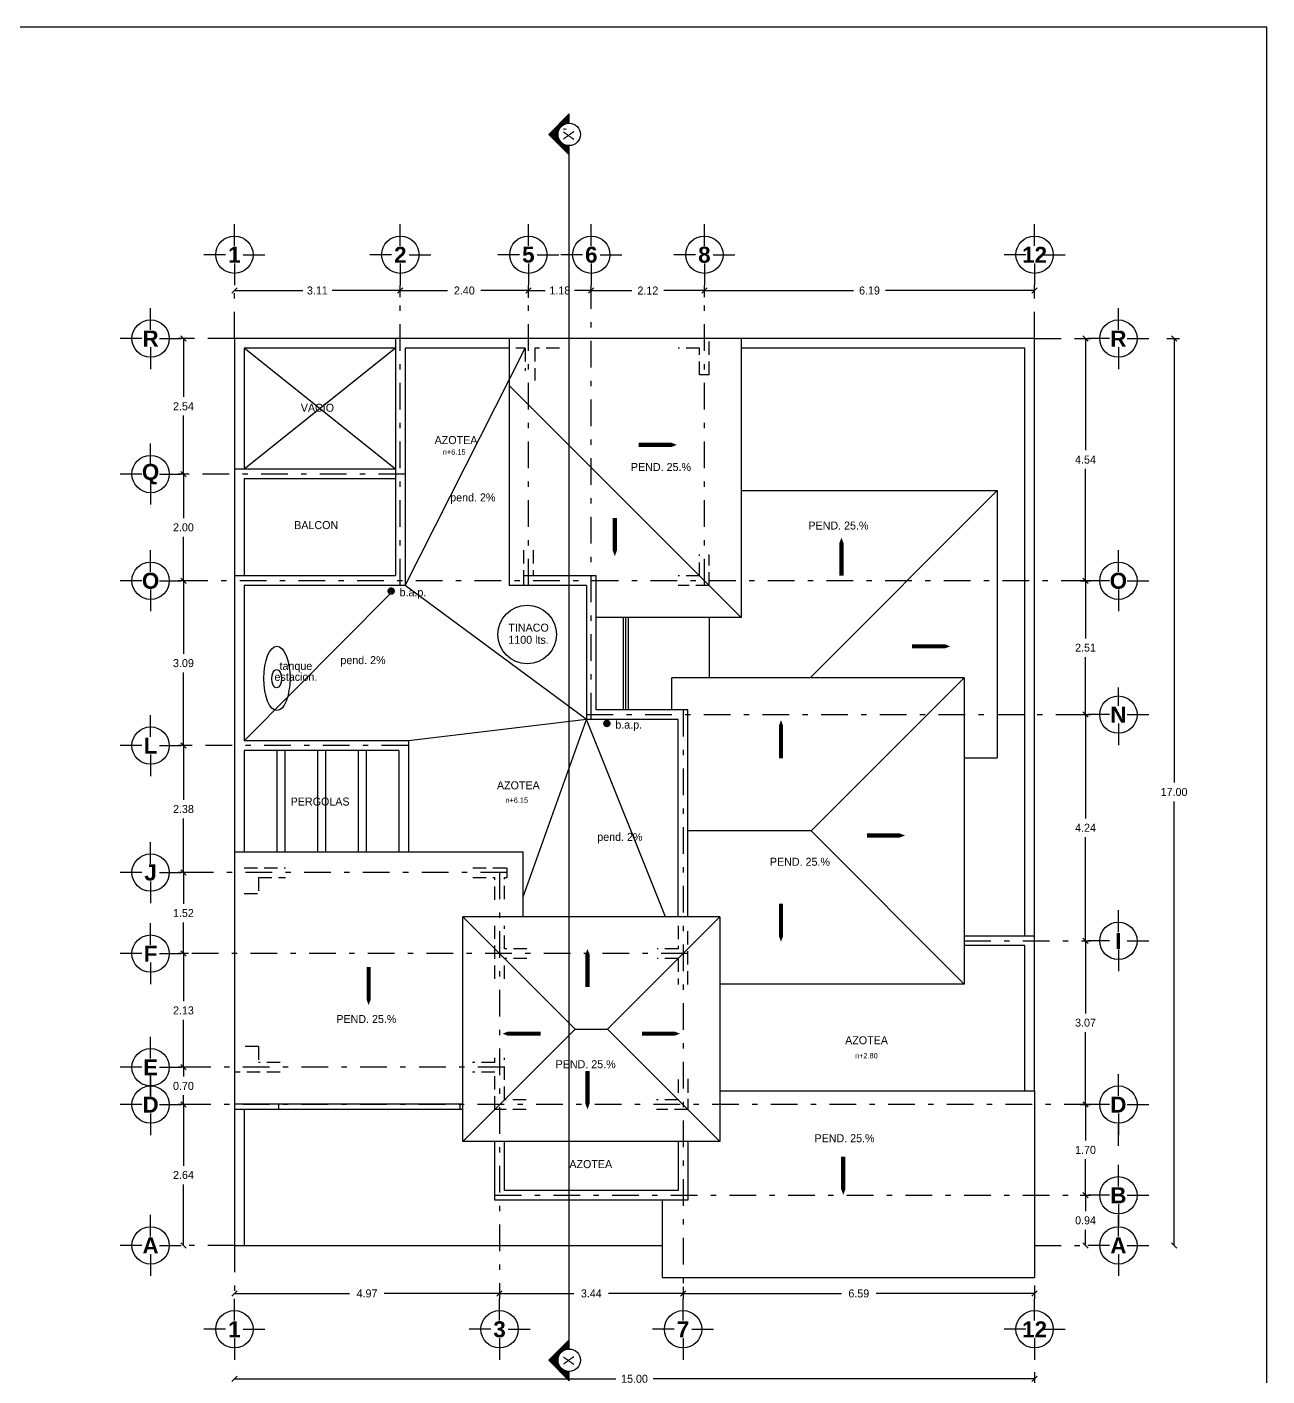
# Model space of a CAD drawing. Extents: x 12 to 127, y -37 to 29.
# Drawn here: x 78.71 to 101.96, y -2.35 to 22.94 of the extents above; entities that cross this region are included whole.
import ezdxf
from ezdxf.enums import TextEntityAlignment as Align

# ---------------------------------------------------------------- set-up
doc = ezdxf.new("R2010")
doc.units = 0
doc.header["$PDMODE"] = 34
doc.linetypes.add('DASHDOT', pattern=[1, 0.5, -0.25, 0, -0.25])
doc.linetypes.add('HIDDEN', pattern=[0.375, 0.25, -0.125])
doc.layers.get('0').update_dxf_attribs({"linetype": 'CONTINUOUS'})
doc.layers.get('DEFPOINTS').update_dxf_attribs({"linetype": 'CONTINUOUS'})
for name, color, linetype in [('CEXT', 5, 'CONTINUOUS'), ('DESNIVEL', 4, 'CONTINUOUS'), ('DRENAJE', 200, 'DASHDOT'), ('EJES', 10, 'DASHDOT'), ('MBAJOS', 4, 'CONTINUOUS'), ('MUROS', 6, 'CONTINUOUS'), ('NIVELES', 7, 'CONTINUOUS'), ('PROY', 3, 'HIDDEN'), ('TEJA', 30, 'CONTINUOUS'), ('TEJES', 7, 'CONTINUOUS'), ('TEXTOS', 7, 'CONTINUOUS')]:
    doc.layers.add(name, color=color, linetype=linetype)
doc.styles.add('ARIAL', font='ARIAL.TTF')
doc.styles.add('EJES', font='swisseb.ttf')
doc.styles.add('STYLE1', font='ZURCHBXC.TTF')
doc.dimstyles.new('CEXT', dxfattribs={"dimtxt": 0.15, "dimasz": 0.1, "dimexe": 0.1, "dimexo": 0.15, "dimgap": 0.1, "dimtad": 0, "dimtih": 1, "dimtoh": 1, "dimzin": 0, "dimtxsty": 'STANDARD', "dimblk": 'COT', "dimblk1": 'OBLIQUE', "dimblk2": 'OBLIQUE', "dimsah": 1, "dimcen": 0.09, "dimse1": 1, "dimclrt": 7, "dimazin": 3, "dimtfac": 1, "dimtix": 1, "dimtmove": 0, "dimatfit": 3, "dimtolj": 1, "dimtzin": 0})

# ---------------------------------------------------------------- blocks, each defined once
blk = doc.blocks.new('_OBLIQUE')
at = {"color": 0, "linetype": 'BYBLOCK'}
blk.add_line((-0.5, -0.5), (0.5, 0.5), dxfattribs=at)
blk = doc.blocks.new('*D165')
at = {"color": 0, "linetype": 'BYBLOCK'}
for p, q in [((98.421, 17.1), (98.659, 17.1)), ((98.559, 17.1), (98.559, 15.005)), ((98.559, 12.56), (98.559, 14.655))]:
    blk.add_line(p, q, dxfattribs=at)
at = {"layer": 'DEFPOINTS', "color": 0, "linetype": 'BYBLOCK'}
for p in [(98.271, 17.1), (98.559, 17.1), (98.312, 12.56)]:
    blk.add_point(p, dxfattribs=at)
at = {"color": 0, "linetype": 'BYBLOCK', "xscale": 0.1, "yscale": 0.1, "zscale": 0.1}
for p, rotation in [((98.559, 17.1), 90), ((98.559, 12.56), 270)]:
    blk.add_blockref('_OBLIQUE', p, dxfattribs=dict(at, rotation=rotation))
at = {"color": 7, "linetype": 'BYBLOCK', "insert": (98.559, 14.83), "char_height": 0.15, "attachment_point": 5}
blk.add_mtext('\\A1;4.54', dxfattribs=at)
blk = doc.blocks.new('COT')
blk.add_circle((0, 0), 1)
blk = doc.blocks.new('*D178')
at = {"color": 0, "linetype": 'BYBLOCK'}
for p, q in [((98.461, 2.74), (98.659, 2.74)), ((98.559, 2.74), (98.559, 2.065)), ((98.559, 1.04), (98.559, 1.715))]:
    blk.add_line(p, q, dxfattribs=at)
at = {"layer": 'DEFPOINTS', "color": 0, "linetype": 'BYBLOCK'}
for p in [(98.311, 2.74), (98.559, 2.74), (98.311, 1.04)]:
    blk.add_point(p, dxfattribs=at)
at = {"color": 0, "linetype": 'BYBLOCK', "xscale": 0.1, "yscale": 0.1, "zscale": 0.1}
for p, rotation in [((98.559, 2.74), 90), ((98.559, 1.04), 270)]:
    blk.add_blockref('_OBLIQUE', p, dxfattribs=dict(at, rotation=rotation))
at = {"color": 7, "linetype": 'BYBLOCK', "insert": (98.559, 1.89), "char_height": 0.15, "attachment_point": 5}
blk.add_mtext('\\A1;1.70', dxfattribs=at)
blk = doc.blocks.new('*D166')
at = {"color": 0, "linetype": 'BYBLOCK'}
for p, q in [((98.461, 1.04), (98.659, 1.04)), ((98.559, 1.04), (98.559, 0.745)), ((98.559, 0.1), (98.559, 0.395))]:
    blk.add_line(p, q, dxfattribs=at)
at = {"layer": 'DEFPOINTS', "color": 0, "linetype": 'BYBLOCK'}
for p in [(98.311, 1.04), (98.559, 1.04), (98.311, 0.1)]:
    blk.add_point(p, dxfattribs=at)
at = {"color": 0, "linetype": 'BYBLOCK', "xscale": 0.1, "yscale": 0.1, "zscale": 0.1}
for p, rotation in [((98.559, 1.04), 90), ((98.559, 0.1), 270)]:
    blk.add_blockref('_OBLIQUE', p, dxfattribs=dict(at, rotation=rotation))
at = {"color": 7, "linetype": 'BYBLOCK', "insert": (98.559, 0.57), "char_height": 0.15, "attachment_point": 5}
blk.add_mtext('\\A1;0.94', dxfattribs=at)
blk = doc.blocks.new('*D168')
at = {"color": 0, "linetype": 'BYBLOCK'}
for p, q in [((98.486, 5.81), (98.659, 5.81)), ((98.559, 5.81), (98.559, 4.45)), ((98.559, 2.74), (98.559, 4.1))]:
    blk.add_line(p, q, dxfattribs=at)
at = {"layer": 'DEFPOINTS', "color": 0, "linetype": 'BYBLOCK'}
for p in [(98.336, 5.81), (98.559, 5.81), (98.311, 2.74)]:
    blk.add_point(p, dxfattribs=at)
at = {"color": 0, "linetype": 'BYBLOCK', "xscale": 0.1, "yscale": 0.1, "zscale": 0.1}
for p, rotation in [((98.559, 5.81), 90), ((98.559, 2.74), 270)]:
    blk.add_blockref('_OBLIQUE', p, dxfattribs=dict(at, rotation=rotation))
at = {"color": 7, "linetype": 'BYBLOCK', "insert": (98.559, 4.275), "char_height": 0.15, "attachment_point": 5}
blk.add_mtext('\\A1;3.07', dxfattribs=at)
blk = doc.blocks.new('*D169')
at = {"color": 0, "linetype": 'BYBLOCK'}
for p, q in [((98.462, 12.56), (98.659, 12.56)), ((98.559, 12.56), (98.559, 11.48)), ((98.559, 10.05), (98.559, 11.13))]:
    blk.add_line(p, q, dxfattribs=at)
at = {"layer": 'DEFPOINTS', "color": 0, "linetype": 'BYBLOCK'}
for p in [(98.312, 12.56), (98.559, 12.56), (98.312, 10.05)]:
    blk.add_point(p, dxfattribs=at)
at = {"color": 0, "linetype": 'BYBLOCK', "xscale": 0.1, "yscale": 0.1, "zscale": 0.1}
for p, rotation in [((98.559, 12.56), 90), ((98.559, 10.05), 270)]:
    blk.add_blockref('_OBLIQUE', p, dxfattribs=dict(at, rotation=rotation))
at = {"color": 7, "linetype": 'BYBLOCK', "insert": (98.559, 11.305), "char_height": 0.15, "attachment_point": 5}
blk.add_mtext('\\A1;2.51', dxfattribs=at)
blk = doc.blocks.new('*D167')
at = {"color": 0, "linetype": 'BYBLOCK'}
for p, q in [((98.462, 10.05), (98.659, 10.05)), ((98.559, 10.05), (98.559, 8.105)), ((98.559, 5.81), (98.559, 7.755))]:
    blk.add_line(p, q, dxfattribs=at)
at = {"layer": 'DEFPOINTS', "color": 0, "linetype": 'BYBLOCK'}
for p in [(98.312, 10.05), (98.559, 10.05), (98.336, 5.81)]:
    blk.add_point(p, dxfattribs=at)
at = {"color": 0, "linetype": 'BYBLOCK', "xscale": 0.1, "yscale": 0.1, "zscale": 0.1}
for p, rotation in [((98.559, 10.05), 90), ((98.559, 5.81), 270)]:
    blk.add_blockref('_OBLIQUE', p, dxfattribs=dict(at, rotation=rotation))
at = {"color": 7, "linetype": 'BYBLOCK', "insert": (98.559, 7.93), "char_height": 0.15, "attachment_point": 5}
blk.add_mtext('\\A1;4.24', dxfattribs=at)
blk = doc.blocks.new('*D176')
at = {"color": 0, "linetype": 'BYBLOCK'}
for p, q in [((97.604, -0.673), (97.604, -0.9)), ((91.014, -0.8), (93.984, -0.8)), ((97.604, -0.8), (94.634, -0.8))]:
    blk.add_line(p, q, dxfattribs=at)
at = {"layer": 'DEFPOINTS', "color": 0, "linetype": 'BYBLOCK'}
for p in [(91.014, -0.523), (97.604, -0.523), (97.604, -0.8)]:
    blk.add_point(p, dxfattribs=at)
at = {"color": 0, "linetype": 'BYBLOCK', "xscale": 0.1, "yscale": 0.1, "zscale": 0.1, "rotation": 180}
blk.add_blockref('_OBLIQUE', (91.014, -0.8), dxfattribs=at)
at = {"color": 0, "linetype": 'BYBLOCK', "xscale": 0.1, "yscale": 0.1, "zscale": 0.1}
blk.add_blockref('_OBLIQUE', (97.604, -0.8), dxfattribs=at)
at = {"color": 7, "linetype": 'BYBLOCK', "insert": (94.309, -0.8), "char_height": 0.15, "attachment_point": 5}
blk.add_mtext('\\A1;6.59', dxfattribs=at)
blk = doc.blocks.new('*D177')
at = {"color": 0, "linetype": 'BYBLOCK'}
for p, q in [((91.014, -0.673), (91.014, -0.9)), ((87.574, -0.8), (88.969, -0.8)), ((91.014, -0.8), (89.619, -0.8))]:
    blk.add_line(p, q, dxfattribs=at)
at = {"layer": 'DEFPOINTS', "color": 0, "linetype": 'BYBLOCK'}
for p in [(87.574, -0.523), (91.014, -0.523), (91.014, -0.8)]:
    blk.add_point(p, dxfattribs=at)
at = {"color": 0, "linetype": 'BYBLOCK', "xscale": 0.1, "yscale": 0.1, "zscale": 0.1, "rotation": 180}
blk.add_blockref('_OBLIQUE', (87.574, -0.8), dxfattribs=at)
at = {"color": 0, "linetype": 'BYBLOCK', "xscale": 0.1, "yscale": 0.1, "zscale": 0.1}
blk.add_blockref('_OBLIQUE', (91.014, -0.8), dxfattribs=at)
at = {"color": 7, "linetype": 'BYBLOCK', "insert": (89.294, -0.8), "char_height": 0.15, "attachment_point": 5}
blk.add_mtext('\\A1;3.44', dxfattribs=at)
blk = doc.blocks.new('*D175')
at = {"color": 0, "linetype": 'BYBLOCK'}
for p, q in [((87.574, -0.673), (87.574, -0.9)), ((82.604, -0.8), (84.764, -0.8)), ((87.574, -0.8), (85.414, -0.8))]:
    blk.add_line(p, q, dxfattribs=at)
at = {"layer": 'DEFPOINTS', "color": 0, "linetype": 'BYBLOCK'}
for p in [(82.604, -0.523), (87.574, -0.523), (87.574, -0.8)]:
    blk.add_point(p, dxfattribs=at)
at = {"color": 0, "linetype": 'BYBLOCK', "xscale": 0.1, "yscale": 0.1, "zscale": 0.1, "rotation": 180}
blk.add_blockref('_OBLIQUE', (82.604, -0.8), dxfattribs=at)
at = {"color": 0, "linetype": 'BYBLOCK', "xscale": 0.1, "yscale": 0.1, "zscale": 0.1}
blk.add_blockref('_OBLIQUE', (87.574, -0.8), dxfattribs=at)
at = {"color": 7, "linetype": 'BYBLOCK', "insert": (85.089, -0.8), "char_height": 0.15, "attachment_point": 5}
blk.add_mtext('\\A1;4.97', dxfattribs=at)
blk = doc.blocks.new('*D164')
at = {"color": 0, "linetype": 'BYBLOCK'}
for p, q in [((81.746, 14.56), (81.548, 14.56)), ((81.648, 14.56), (81.648, 13.735)), ((81.648, 12.56), (81.648, 13.385))]:
    blk.add_line(p, q, dxfattribs=at)
at = {"layer": 'DEFPOINTS', "color": 0, "linetype": 'BYBLOCK'}
for p in [(81.648, 14.56), (81.896, 14.56), (81.896, 12.56)]:
    blk.add_point(p, dxfattribs=at)
at = {"color": 0, "linetype": 'BYBLOCK', "xscale": 0.1, "yscale": 0.1, "zscale": 0.1}
for p, rotation in [((81.648, 14.56), 90), ((81.648, 12.56), 270)]:
    blk.add_blockref('_OBLIQUE', p, dxfattribs=dict(at, rotation=rotation))
at = {"color": 7, "linetype": 'BYBLOCK', "insert": (81.648, 13.56), "char_height": 0.15, "attachment_point": 5}
blk.add_mtext('\\A1;2.00', dxfattribs=at)
blk = doc.blocks.new('*D162')
at = {"color": 0, "linetype": 'BYBLOCK'}
for p, q in [((81.746, 7.09), (81.548, 7.09)), ((81.648, 7.09), (81.648, 6.505)), ((81.648, 5.57), (81.648, 6.155))]:
    blk.add_line(p, q, dxfattribs=at)
at = {"layer": 'DEFPOINTS', "color": 0, "linetype": 'BYBLOCK'}
for p in [(81.648, 7.09), (81.896, 7.09), (81.896, 5.57)]:
    blk.add_point(p, dxfattribs=at)
at = {"color": 0, "linetype": 'BYBLOCK', "xscale": 0.1, "yscale": 0.1, "zscale": 0.1}
for p, rotation in [((81.648, 7.09), 90), ((81.648, 5.57), 270)]:
    blk.add_blockref('_OBLIQUE', p, dxfattribs=dict(at, rotation=rotation))
at = {"color": 7, "linetype": 'BYBLOCK', "insert": (81.648, 6.33), "char_height": 0.15, "attachment_point": 5}
blk.add_mtext('\\A1;1.52', dxfattribs=at)
blk = doc.blocks.new('*D158')
at = {"color": 0, "linetype": 'BYBLOCK'}
for p, q in [((81.746, 2.74), (81.548, 2.74)), ((81.648, 2.74), (81.648, 1.595)), ((81.648, 0.1), (81.648, 1.245))]:
    blk.add_line(p, q, dxfattribs=at)
at = {"layer": 'DEFPOINTS', "color": 0, "linetype": 'BYBLOCK'}
for p in [(81.648, 2.74), (81.896, 2.74), (81.896, 0.1)]:
    blk.add_point(p, dxfattribs=at)
at = {"color": 0, "linetype": 'BYBLOCK', "xscale": 0.1, "yscale": 0.1, "zscale": 0.1}
for p, rotation in [((81.648, 2.74), 90), ((81.648, 0.1), 270)]:
    blk.add_blockref('_OBLIQUE', p, dxfattribs=dict(at, rotation=rotation))
at = {"color": 7, "linetype": 'BYBLOCK', "insert": (81.648, 1.42), "char_height": 0.15, "attachment_point": 5}
blk.add_mtext('\\A1;2.64', dxfattribs=at)
blk = doc.blocks.new('*D160')
at = {"color": 0, "linetype": 'BYBLOCK'}
for p, q in [((81.746, 5.57), (81.548, 5.57)), ((81.648, 5.57), (81.648, 4.68)), ((81.648, 3.44), (81.648, 4.33))]:
    blk.add_line(p, q, dxfattribs=at)
at = {"layer": 'DEFPOINTS', "color": 0, "linetype": 'BYBLOCK'}
for p in [(81.648, 5.57), (81.896, 5.57), (81.896, 3.44)]:
    blk.add_point(p, dxfattribs=at)
at = {"color": 0, "linetype": 'BYBLOCK', "xscale": 0.1, "yscale": 0.1, "zscale": 0.1}
for p, rotation in [((81.648, 5.57), 90), ((81.648, 3.44), 270)]:
    blk.add_blockref('_OBLIQUE', p, dxfattribs=dict(at, rotation=rotation))
at = {"color": 7, "linetype": 'BYBLOCK', "insert": (81.648, 4.505), "char_height": 0.15, "attachment_point": 5}
blk.add_mtext('\\A1;2.13', dxfattribs=at)
blk = doc.blocks.new('*D161')
at = {"color": 0, "linetype": 'BYBLOCK'}
for p, q in [((81.871, 3.44), (81.548, 3.44)), ((81.648, 3.44), (81.648, 3.265)), ((81.648, 2.74), (81.648, 2.915))]:
    blk.add_line(p, q, dxfattribs=at)
at = {"layer": 'DEFPOINTS', "color": 0, "linetype": 'BYBLOCK'}
for p in [(81.648, 3.44), (82.021, 3.44), (81.896, 2.74)]:
    blk.add_point(p, dxfattribs=at)
at = {"color": 0, "linetype": 'BYBLOCK', "xscale": 0.1, "yscale": 0.1, "zscale": 0.1}
for p, rotation in [((81.648, 3.44), 90), ((81.648, 2.74), 270)]:
    blk.add_blockref('_OBLIQUE', p, dxfattribs=dict(at, rotation=rotation))
at = {"color": 7, "linetype": 'BYBLOCK', "insert": (81.648, 3.09), "char_height": 0.15, "attachment_point": 5}
blk.add_mtext('\\A1;0.70', dxfattribs=at)
blk = doc.blocks.new('*D163')
at = {"color": 0, "linetype": 'BYBLOCK'}
for p, q in [((81.746, 12.56), (81.548, 12.56)), ((81.648, 12.56), (81.648, 11.19)), ((81.648, 9.47), (81.648, 10.84))]:
    blk.add_line(p, q, dxfattribs=at)
at = {"layer": 'DEFPOINTS', "color": 0, "linetype": 'BYBLOCK'}
for p in [(81.648, 12.56), (81.896, 12.56), (81.896, 9.47)]:
    blk.add_point(p, dxfattribs=at)
at = {"color": 0, "linetype": 'BYBLOCK', "xscale": 0.1, "yscale": 0.1, "zscale": 0.1}
for p, rotation in [((81.648, 12.56), 90), ((81.648, 9.47), 270)]:
    blk.add_blockref('_OBLIQUE', p, dxfattribs=dict(at, rotation=rotation))
at = {"color": 7, "linetype": 'BYBLOCK', "insert": (81.648, 11.015), "char_height": 0.15, "attachment_point": 5}
blk.add_mtext('\\A1;3.09', dxfattribs=at)
blk = doc.blocks.new('*D159')
at = {"color": 0, "linetype": 'BYBLOCK'}
for p, q in [((81.746, 9.47), (81.548, 9.47)), ((81.648, 9.47), (81.648, 8.455)), ((81.648, 7.09), (81.648, 8.105))]:
    blk.add_line(p, q, dxfattribs=at)
at = {"layer": 'DEFPOINTS', "color": 0, "linetype": 'BYBLOCK'}
for p in [(81.648, 9.47), (81.896, 9.47), (81.667, 7.09)]:
    blk.add_point(p, dxfattribs=at)
at = {"color": 0, "linetype": 'BYBLOCK', "xscale": 0.1, "yscale": 0.1, "zscale": 0.1}
for p, rotation in [((81.648, 9.47), 90), ((81.648, 7.09), 270)]:
    blk.add_blockref('_OBLIQUE', p, dxfattribs=dict(at, rotation=rotation))
at = {"color": 7, "linetype": 'BYBLOCK', "insert": (81.648, 8.28), "char_height": 0.15, "attachment_point": 5}
blk.add_mtext('\\A1;2.38', dxfattribs=at)
blk = doc.blocks.new('*D157')
at = {"color": 0, "linetype": 'BYBLOCK'}
for p, q in [((81.786, 17.1), (81.548, 17.1)), ((81.648, 17.1), (81.648, 16.005)), ((81.648, 14.56), (81.648, 15.655))]:
    blk.add_line(p, q, dxfattribs=at)
at = {"layer": 'DEFPOINTS', "color": 0, "linetype": 'BYBLOCK'}
for p in [(81.648, 17.1), (81.936, 17.1), (81.896, 14.56)]:
    blk.add_point(p, dxfattribs=at)
at = {"color": 0, "linetype": 'BYBLOCK', "xscale": 0.1, "yscale": 0.1, "zscale": 0.1}
for p, rotation in [((81.648, 17.1), 90), ((81.648, 14.56), 270)]:
    blk.add_blockref('_OBLIQUE', p, dxfattribs=dict(at, rotation=rotation))
at = {"color": 7, "linetype": 'BYBLOCK', "insert": (81.648, 15.83), "char_height": 0.15, "attachment_point": 5}
blk.add_mtext('\\A1;2.54', dxfattribs=at)
blk = doc.blocks.new('*D174')
at = {"color": 0, "linetype": 'BYBLOCK'}
for p, q in [((91.414, 18), (94.209, 18)), ((97.604, 18), (94.809, 18)), ((97.604, 17.874), (97.604, 18.1))]:
    blk.add_line(p, q, dxfattribs=at)
at = {"layer": 'DEFPOINTS', "color": 0, "linetype": 'BYBLOCK'}
for p in [(97.604, 18), (91.414, 17.724), (97.604, 17.724)]:
    blk.add_point(p, dxfattribs=at)
at = {"color": 0, "linetype": 'BYBLOCK', "xscale": 0.1, "yscale": 0.1, "zscale": 0.1, "rotation": 180}
blk.add_blockref('_OBLIQUE', (91.414, 18), dxfattribs=at)
at = {"color": 0, "linetype": 'BYBLOCK', "xscale": 0.1, "yscale": 0.1, "zscale": 0.1}
blk.add_blockref('_OBLIQUE', (97.604, 18), dxfattribs=at)
at = {"color": 7, "linetype": 'BYBLOCK', "insert": (94.509, 18), "char_height": 0.15, "attachment_point": 5}
blk.add_mtext('\\A1;6.19', dxfattribs=at)
blk = doc.blocks.new('*D173')
at = {"color": 0, "linetype": 'BYBLOCK'}
for p, q in [((88.114, 18), (88.429, 18)), ((89.294, 18), (88.979, 18)), ((89.294, 17.874), (89.294, 18.1))]:
    blk.add_line(p, q, dxfattribs=at)
at = {"layer": 'DEFPOINTS', "color": 0, "linetype": 'BYBLOCK'}
for p in [(89.294, 18), (88.114, 17.724), (89.294, 17.724)]:
    blk.add_point(p, dxfattribs=at)
at = {"color": 0, "linetype": 'BYBLOCK', "xscale": 0.1, "yscale": 0.1, "zscale": 0.1, "rotation": 180}
blk.add_blockref('_OBLIQUE', (88.114, 18), dxfattribs=at)
at = {"color": 0, "linetype": 'BYBLOCK', "xscale": 0.1, "yscale": 0.1, "zscale": 0.1}
blk.add_blockref('_OBLIQUE', (89.294, 18), dxfattribs=at)
at = {"color": 7, "linetype": 'BYBLOCK', "insert": (88.704, 18), "char_height": 0.15, "attachment_point": 5}
blk.add_mtext('\\A1;1.18', dxfattribs=at)
blk = doc.blocks.new('*D170')
at = {"color": 0, "linetype": 'BYBLOCK'}
for p, q in [((82.604, 18), (83.884, 18)), ((85.714, 18), (84.434, 18)), ((85.714, 17.874), (85.714, 18.1))]:
    blk.add_line(p, q, dxfattribs=at)
at = {"layer": 'DEFPOINTS', "color": 0, "linetype": 'BYBLOCK'}
for p in [(85.714, 18), (82.604, 17.724), (85.714, 17.724)]:
    blk.add_point(p, dxfattribs=at)
at = {"color": 0, "linetype": 'BYBLOCK', "xscale": 0.1, "yscale": 0.1, "zscale": 0.1, "rotation": 180}
blk.add_blockref('_OBLIQUE', (82.604, 18), dxfattribs=at)
at = {"color": 0, "linetype": 'BYBLOCK', "xscale": 0.1, "yscale": 0.1, "zscale": 0.1}
blk.add_blockref('_OBLIQUE', (85.714, 18), dxfattribs=at)
at = {"color": 7, "linetype": 'BYBLOCK', "insert": (84.159, 18), "char_height": 0.15, "attachment_point": 5}
blk.add_mtext('\\A1;3.11', dxfattribs=at)
blk = doc.blocks.new('*D172')
at = {"color": 0, "linetype": 'BYBLOCK'}
for p, q in [((85.714, 18), (86.601, 18)), ((88.114, 18), (87.226, 18)), ((88.114, 17.863), (88.114, 18.1))]:
    blk.add_line(p, q, dxfattribs=at)
at = {"layer": 'DEFPOINTS', "color": 0, "linetype": 'BYBLOCK'}
for p in [(88.114, 18), (85.714, 17.724), (88.114, 17.713)]:
    blk.add_point(p, dxfattribs=at)
at = {"color": 0, "linetype": 'BYBLOCK', "xscale": 0.1, "yscale": 0.1, "zscale": 0.1, "rotation": 180}
blk.add_blockref('_OBLIQUE', (85.714, 18), dxfattribs=at)
at = {"color": 0, "linetype": 'BYBLOCK', "xscale": 0.1, "yscale": 0.1, "zscale": 0.1}
blk.add_blockref('_OBLIQUE', (88.114, 18), dxfattribs=at)
at = {"color": 7, "linetype": 'BYBLOCK', "insert": (86.914, 18), "char_height": 0.15, "attachment_point": 5}
blk.add_mtext('\\A1;2.40', dxfattribs=at)
blk = doc.blocks.new('*D171')
at = {"color": 0, "linetype": 'BYBLOCK'}
for p, q in [((89.294, 18), (90.054, 18)), ((91.414, 18), (90.654, 18)), ((91.414, 17.874), (91.414, 18.1))]:
    blk.add_line(p, q, dxfattribs=at)
at = {"layer": 'DEFPOINTS', "color": 0, "linetype": 'BYBLOCK'}
for p in [(91.414, 18), (89.294, 17.724), (91.414, 17.724)]:
    blk.add_point(p, dxfattribs=at)
at = {"color": 0, "linetype": 'BYBLOCK', "xscale": 0.1, "yscale": 0.1, "zscale": 0.1, "rotation": 180}
blk.add_blockref('_OBLIQUE', (89.294, 18), dxfattribs=at)
at = {"color": 0, "linetype": 'BYBLOCK', "xscale": 0.1, "yscale": 0.1, "zscale": 0.1}
blk.add_blockref('_OBLIQUE', (91.414, 18), dxfattribs=at)
at = {"color": 7, "linetype": 'BYBLOCK', "insert": (90.354, 18), "char_height": 0.15, "attachment_point": 5}
blk.add_mtext('\\A1;2.12', dxfattribs=at)
blk = doc.blocks.new('*X92')
at = {"color": 0}
for p, q in [((-0.38, 0), (0, 0.38)), ((-0.371, 0), (0.004, 0.376)), ((-0.362, 0), (0.009, 0.371)), ((-0.354, 0), (0.013, 0.367)), ((-0.345, 0), (0.018, 0.362)), ((-0.336, 0), (0.022, 0.358)), ((-0.327, 0), (0.027, 0.354)), ((-0.318, 0), (0.031, 0.349)), ((-0.309, 0), (0.036, 0.345)), ((-0.301, 0), (0.04, 0.341)), ((-0.118, 0.174), (0.044, 0.336)), ((-0.096, 0.187), (0.049, 0.332)), ((-0.08, 0.194), (0.053, 0.327)), ((-0.066, 0.199), (0.058, 0.323)), ((-0.053, 0.203), (0.062, 0.319)), ((-0.042, 0.206), (0.067, 0.314)), ((-0.031, 0.208), (0.071, 0.31)), ((-0.021, 0.209), (0.076, 0.305)), ((-0.011, 0.21), (0.08, 0.301)), ((-0.002, 0.21), (0.084, 0.297)), ((0.007, 0.21), (0.089, 0.292)), ((0.015, 0.209), (0.093, 0.288)), ((0.023, 0.209), (0.098, 0.283)), ((0.031, 0.208), (0.102, 0.279)), ((0.039, 0.206), (0.107, 0.275)), ((0.046, 0.205), (0.111, 0.27)), ((0.053, 0.203), (0.116, 0.266)), ((0.06, 0.201), (0.12, 0.261)), ((0.067, 0.199), (0.125, 0.257)), ((-0.292, 0), (-0.174, 0.118)), ((-0.283, 0), (-0.187, 0.096)), ((-0.274, 0), (-0.194, 0.08)), ((-0.265, 0), (-0.199, 0.066)), ((-0.256, 0), (-0.203, 0.053)), ((-0.247, 0), (-0.206, 0.042)), ((-0.239, 0), (-0.208, 0.031)), ((-0.23, 0), (-0.209, 0.021)), ((-0.221, 0), (-0.21, 0.011)), ((-0.212, 0), (-0.21, 0.002)), ((0.073, 0.197), (0.129, 0.253)), ((0.079, 0.194), (0.133, 0.248)), ((0.086, 0.192), (0.138, 0.244)), ((0.092, 0.189), (0.142, 0.24)), ((0.098, 0.186), (0.147, 0.235)), ((0.103, 0.183), (0.151, 0.231)), ((0.109, 0.18), (0.156, 0.226)), ((0.114, 0.176), (0.16, 0.222)), ((0.12, 0.173), (0.165, 0.218)), ((0.125, 0.169), (0.169, 0.213)), ((0.13, 0.165), (0.173, 0.209)), ((0.135, 0.161), (0.178, 0.204)), ((0.139, 0.157), (0.182, 0.2)), ((0.144, 0.153), (0.187, 0.196)), ((0.148, 0.148), (0.191, 0.191)), ((0.153, 0.144), (0.196, 0.187)), ((0.157, 0.139), (0.2, 0.182)), ((0.161, 0.135), (0.205, 0.178)), ((0.165, 0.13), (0.209, 0.174)), ((0.169, 0.125), (0.213, 0.169)), ((0.173, 0.12), (0.218, 0.165)), ((0.176, 0.114), (0.222, 0.161)), ((0.18, 0.109), (0.227, 0.156)), ((0.183, 0.103), (0.231, 0.152)), ((0.186, 0.098), (0.236, 0.147)), ((0.189, 0.092), (0.24, 0.143)), ((0.192, 0.086), (0.245, 0.139)), ((0.194, 0.079), (0.249, 0.134)), ((0.197, 0.073), (0.254, 0.13)), ((0.199, 0.067), (0.258, 0.125)), ((0.201, 0.06), (0.262, 0.121)), ((0.203, 0.053), (0.267, 0.117)), ((0.205, 0.046), (0.271, 0.112)), ((0.206, 0.039), (0.276, 0.108)), ((0.208, 0.031), (0.28, 0.103)), ((0.209, 0.023), (0.285, 0.099)), ((0.209, 0.015), (0.289, 0.095)), ((0.21, 0.007), (0.294, 0.09)), ((0.212, 0), (0.298, 0.086)), ((0.221, 0), (0.302, 0.081)), ((0.23, 0), (0.307, 0.077)), ((0.239, 0), (0.311, 0.073)), ((0.247, 0), (0.316, 0.068)), ((0.256, 0), (0.32, 0.064)), ((0.265, 0), (0.325, 0.06)), ((0.274, 0), (0.329, 0.055)), ((0.283, 0), (0.334, 0.051)), ((0.292, 0), (0.338, 0.046)), ((0.301, 0), (0.342, 0.042)), ((0.309, 0), (0.347, 0.038)), ((0.318, 0), (0.351, 0.033)), ((0.327, 0), (0.356, 0.029)), ((0.336, 0), (0.36, 0.024)), ((0.345, 0), (0.365, 0.02)), ((0.354, 0), (0.369, 0.016)), ((0.362, 0), (0.374, 0.011)), ((0.371, 0), (0.378, 0.007)), ((0.38, 0), (0.383, 0.002))]:
    blk.add_line(p, q, dxfattribs=at)
blk = doc.blocks.new('*D180')
at = {"color": 0, "linetype": 'BYBLOCK'}
for p, q in [((100.081, 17.1), (100.319, 17.1)), ((100.219, 17.1), (100.219, 8.775)), ((100.219, 0.1), (100.219, 8.425))]:
    blk.add_line(p, q, dxfattribs=at)
at = {"layer": 'DEFPOINTS', "color": 0, "linetype": 'BYBLOCK'}
for p in [(99.931, 17.1), (100.219, 17.1), (99.972, 0.1)]:
    blk.add_point(p, dxfattribs=at)
at = {"color": 0, "linetype": 'BYBLOCK', "xscale": 0.1, "yscale": 0.1, "zscale": 0.1}
for p, rotation in [((100.219, 17.1), 90), ((100.219, 0.1), 270)]:
    blk.add_blockref('_OBLIQUE', p, dxfattribs=dict(at, rotation=rotation))
at = {"color": 7, "linetype": 'BYBLOCK', "insert": (100.219, 8.6), "char_height": 0.15, "attachment_point": 5}
blk.add_mtext('\\A1;17.00', dxfattribs=at)
blk = doc.blocks.new('*D181')
at = {"color": 0, "linetype": 'BYBLOCK'}
for p, q in [((97.604, -2.274), (97.604, -2.5)), ((82.604, -2.4), (89.754, -2.4)), ((97.604, -2.4), (90.454, -2.4))]:
    blk.add_line(p, q, dxfattribs=at)
at = {"layer": 'DEFPOINTS', "color": 0, "linetype": 'BYBLOCK'}
for p in [(82.604, -2.124), (97.604, -2.124), (97.604, -2.4)]:
    blk.add_point(p, dxfattribs=at)
at = {"color": 0, "linetype": 'BYBLOCK', "xscale": 0.1, "yscale": 0.1, "zscale": 0.1, "rotation": 180}
blk.add_blockref('_OBLIQUE', (82.604, -2.4), dxfattribs=at)
at = {"color": 0, "linetype": 'BYBLOCK', "xscale": 0.1, "yscale": 0.1, "zscale": 0.1}
blk.add_blockref('_OBLIQUE', (97.604, -2.4), dxfattribs=at)
at = {"color": 7, "linetype": 'BYBLOCK', "insert": (90.104, -2.4), "char_height": 0.15, "attachment_point": 5}
blk.add_mtext('\\A1;15.00', dxfattribs=at)

msp = doc.modelspace()

# ---------------------------------------------------------------- linework, layer by layer
for p, q in [((88.498, 20.925), (88.88, 21.312)), ((88.88, 21.137), (88.88, 21.312)), ((88.88, 20.546), (88.498, 20.925)), ((88.88, 20.546), (88.88, 20.717)), ((88.88, -1.671), (88.498, -2.05)), ((88.498, -2.05), (88.88, -2.437))]:
    msp.add_line(p, q)
at = {"color": 1}
msp.add_line((88.88, -1.842), (88.88, 20.717), dxfattribs=at)
for centre, start, end in [((88.88, 20.927), 90, 89.99999478174881), ((88.88, -2.052), 270.0000052182512, 270)]:
    msp.add_arc(centre, 0.21, start, end)
at = {"layer": 'DEFPOINTS'}
msp.add_lwpolyline([(11.961, -37.06), (101.961, -37.06), (101.961, 22.94), (11.961, 22.94)], close=True, dxfattribs=at)
at = {"layer": 'DESNIVEL'}
for p, q in [((85.624, 14.65), (82.784, 16.92)), ((85.624, 16.92), (82.784, 14.65)), ((85.804, 12.47), (88.054, 16.92)), ((89.204, 9.96), (85.804, 12.47)), ((82.784, 9.56), (85.542, 12.331)), ((89.204, 9.96), (85.864, 9.56)), ((88.014, 6.638), (89.204, 9.96)), ((90.684, 6.26), (89.204, 9.96)), ((83.396, 9.38), (83.396, 7.48)), ((83.546, 9.38), (83.546, 7.48)), ((84.159, 9.38), (84.159, 7.48)), ((84.309, 9.38), (84.309, 7.48)), ((84.921, 9.38), (84.921, 7.48)), ((85.071, 9.38), (85.071, 7.48))]:
    msp.add_line(p, q, dxfattribs=at)
msp.add_circle((88.093, 11.551), 0.55, dxfattribs=at)
at = {"layer": 'DRENAJE', "const_width": 0.07}
for points in [[(85.507, 12.366, 1), (85.577, 12.366, 1)], [(89.551, 9.885, 1), (89.621, 9.885, 1)]]:
    msp.add_lwpolyline(points, format="xyb", close=True, dxfattribs=at)
at = {"layer": 'EJES', "color": 5, "linetype": 'CONTINUOUS', "ltscale": 0.5}
for p, q in [((82.604, 18.837), (82.604, 19.243)), ((85.714, 18.837), (85.714, 19.243)), ((88.114, 18.837), (88.114, 19.243)), ((89.294, 18.837), (89.294, 19.243)), ((91.414, 18.837), (91.414, 19.243)), ((97.604, 18.837), (97.604, 19.243)), ((82.439, 18.672), (82.032, 18.672)), ((82.604, 18.507), (82.604, 18.1)), ((82.768, 18.672), (83.175, 18.672)), ((85.549, 18.672), (85.142, 18.672)), ((85.714, 18.507), (85.714, 18.1)), ((85.878, 18.672), (86.285, 18.672)), ((87.949, 18.672), (87.542, 18.672)), ((88.114, 18.507), (88.114, 18.1)), ((88.278, 18.672), (88.685, 18.672)), ((89.129, 18.672), (88.722, 18.672)), ((89.294, 18.507), (89.294, 18.1)), ((89.458, 18.672), (89.865, 18.672)), ((91.249, 18.672), (90.842, 18.672)), ((91.414, 18.507), (91.414, 18.1)), ((91.578, 18.672), (91.985, 18.672)), ((97.439, 18.672), (97.032, 18.672)), ((97.604, 18.507), (97.604, 18.1)), ((97.768, 18.672), (98.175, 18.672)), ((81.032, 17.265), (81.032, 17.672)), ((99.175, 17.265), (99.175, 17.672)), ((80.867, 17.1), (80.461, 17.1)), ((81.197, 17.1), (81.604, 17.1)), ((99.01, 17.1), (98.604, 17.1)), ((99.34, 17.1), (99.746, 17.1)), ((81.032, 16.936), (81.032, 16.529)), ((99.175, 16.936), (99.175, 16.529)), ((81.032, 14.725), (81.032, 15.132)), ((80.867, 14.56), (80.461, 14.56)), ((81.197, 14.56), (81.604, 14.56)), ((81.032, 14.395), (81.032, 13.989)), ((81.032, 12.725), (81.032, 13.132)), ((99.175, 12.725), (99.175, 13.132)), ((80.867, 12.56), (80.461, 12.56)), ((81.032, 12.395), (81.032, 11.989)), ((81.197, 12.56), (81.604, 12.56)), ((99.01, 12.56), (98.604, 12.56)), ((99.175, 12.395), (99.175, 11.989)), ((99.34, 12.56), (99.746, 12.56)), ((99.175, 10.215), (99.175, 10.562)), ((81.032, 9.635), (81.032, 10.042)), ((99.01, 10.05), (98.604, 10.05)), ((99.175, 9.886), (99.175, 9.479)), ((99.34, 10.05), (99.746, 10.05)), ((80.867, 9.47), (80.461, 9.47)), ((81.197, 9.47), (81.604, 9.47)), ((81.032, 9.305), (81.032, 8.899)), ((81.032, 7.255), (81.032, 7.662)), ((80.867, 7.09), (80.461, 7.09)), ((81.197, 7.09), (81.604, 7.09)), ((81.032, 6.925), (81.032, 6.519)), ((99.175, 5.975), (99.175, 6.382)), ((81.032, 5.735), (81.032, 6.142)), ((80.867, 5.57), (80.461, 5.57)), ((81.197, 5.57), (81.604, 5.57)), ((99.01, 5.81), (98.604, 5.81)), ((99.175, 5.646), (99.175, 5.239)), ((99.34, 5.81), (99.746, 5.81)), ((81.032, 5.405), (81.032, 4.999)), ((81.032, 3.605), (81.032, 4.012)), ((80.867, 3.44), (80.461, 3.44)), ((81.032, 2.905), (81.032, 3.312)), ((81.197, 3.44), (81.604, 3.44)), ((99.175, 2.905), (99.175, 3.312)), ((81.032, 3.275), (81.032, 2.869)), ((80.867, 2.74), (80.461, 2.74)), ((81.032, 2.575), (81.032, 2.169)), ((81.197, 2.74), (81.604, 2.74)), ((99.01, 2.74), (98.604, 2.74)), ((99.175, 2.575), (99.175, 2.169)), ((99.34, 2.74), (99.746, 2.74)), ((99.175, 1.965), (99.175, 2.372)), ((99.175, 1.205), (99.175, 1.612)), ((99.01, 1.04), (98.604, 1.04)), ((99.34, 1.04), (99.746, 1.04)), ((99.175, 0.876), (99.175, 0.469)), ((81.032, 0.265), (81.032, 0.672)), ((99.175, 0.265), (99.175, 0.672)), ((80.867, 0.1), (80.461, 0.1)), ((81.197, 0.1), (81.604, 0.1)), ((99.01, 0.1), (98.604, 0.1)), ((99.34, 0.1), (99.746, 0.1)), ((81.032, -0.064), (81.032, -0.471)), ((99.175, -0.064), (99.175, -0.471)), ((82.604, -1.306), (82.604, -0.9)), ((87.574, -1.306), (87.574, -0.9)), ((91.014, -1.306), (91.014, -0.9)), ((97.604, -1.306), (97.604, -0.9)), ((82.439, -1.471), (82.032, -1.471)), ((82.768, -1.471), (83.175, -1.471)), ((87.409, -1.471), (87.002, -1.471)), ((87.738, -1.471), (88.145, -1.471)), ((90.849, -1.471), (90.442, -1.471)), ((91.178, -1.471), (91.585, -1.471)), ((97.439, -1.471), (97.032, -1.471)), ((97.768, -1.471), (98.175, -1.471)), ((82.604, -1.636), (82.604, -2.042)), ((87.574, -1.636), (87.574, -2.042)), ((91.014, -1.636), (91.014, -2.042)), ((97.604, -1.636), (97.604, -2.042))]:
    msp.add_line(p, q, dxfattribs=at)
at = {"layer": 'EJES'}
for p, q in [((82.604, 17.1), (82.604, 18.1)), ((85.714, 12.47), (85.714, 18.1)), ((88.114, 12.47), (88.114, 18.1)), ((89.294, 9.96), (89.294, 18.1)), ((91.414, 12.47), (91.414, 18.1)), ((97.604, 17.1), (97.604, 18.1)), ((82.604, 17.1), (81.604, 17.1)), ((97.604, 17.1), (98.604, 17.1)), ((85.804, 14.56), (81.604, 14.56)), ((98.604, 12.56), (81.604, 12.56)), ((91.014, 10.14), (91.014, -0.9)), ((89.204, 10.05), (98.604, 10.05)), ((85.864, 9.47), (81.604, 9.47)), ((87.714, 7.09), (81.604, 7.09)), ((87.574, 7.09), (87.574, -0.9)), ((91.104, 5.57), (81.604, 5.57)), ((96.284, 5.81), (98.604, 5.81)), ((87.664, 3.44), (81.604, 3.44)), ((98.659, 2.74), (81.604, 2.74)), ((87.484, 1.04), (98.604, 1.04)), ((82.604, 0.1), (81.604, 0.1)), ((82.604, 0.1), (82.604, -0.9)), ((97.604, 0.1), (98.604, 0.1)), ((97.604, 0.1), (97.604, -0.9))]:
    msp.add_line(p, q, dxfattribs=at)
at = {"layer": 'EJES', "color": 5, "linetype": 'CONTINUOUS', "ltscale": 0.5}
for centre in [(82.604, 18.672), (85.714, 18.672), (88.114, 18.672), (89.294, 18.672), (91.414, 18.672), (97.604, 18.672), (81.032, 17.1), (99.175, 17.1), (81.032, 14.56), (81.032, 12.56), (99.175, 12.56), (99.175, 10.05), (81.032, 9.47), (81.032, 7.09), (99.175, 5.81), (81.032, 5.57), (81.032, 3.44), (81.032, 2.74), (99.175, 2.74), (99.175, 1.04), (81.032, 0.1), (99.175, 0.1), (82.604, -1.471), (87.574, -1.471), (91.014, -1.471), (97.604, -1.471)]:
    msp.add_circle(centre, 0.35, dxfattribs=at)
at = {"layer": 'MBAJOS'}
for p, q in [((82.604, 17.1), (82.604, 14.65)), ((85.624, 17.1), (82.604, 17.1)), ((97.604, 17.1), (92.104, 17.1)), ((97.604, 5.9), (97.604, 17.1)), ((82.784, 16.92), (82.784, 14.65)), ((85.624, 16.92), (82.784, 16.92)), ((97.424, 16.92), (92.104, 16.92)), ((97.424, 5.9), (97.424, 16.92)), ((85.624, 14.65), (82.604, 14.65)), ((82.604, 14.65), (82.604, 12.65)), ((85.624, 14.47), (82.784, 14.47)), ((82.784, 14.47), (82.784, 12.65)), ((89.894, 11.87), (89.894, 10.14)), ((89.934, 11.87), (89.934, 10.14)), ((89.984, 11.87), (89.984, 10.14)), ((97.604, 5.9), (96.284, 5.9)), ((97.604, 2.991), (97.604, 5.9)), ((97.424, 5.72), (96.284, 5.72)), ((97.424, 3), (97.424, 5.72)), ((82.604, 2.75), (82.604, 0.1)), ((86.884, 2.65), (82.604, 2.65)), ((82.784, 2.65), (82.784, 0.1)), ((83.434, 2.65), (83.434, 2.75)), ((86.834, 2.65), (86.834, 2.75)), ((87.484, 0.95), (87.484, 2.05)), ((87.664, 1.13), (87.664, 2.05)), ((90.924, 2.05), (90.924, 1.13)), ((91.104, 2.05), (91.104, 1.15)), ((91.104, 2.05), (91.104, 0.95)), ((90.924, 1.13), (87.664, 1.13)), ((91.104, 0.95), (87.484, 0.95)), ((82.604, 0.1), (90.624, 0.1))]:
    msp.add_line(p, q, dxfattribs=at)
for centre, major_axis, ratio in [((83.4, 10.729), (0, 0.604), 0.407406), ((83.395, 10.724), (0, -0.174), 0.532967)]:
    msp.add_ellipse(centre, major_axis=major_axis, ratio=ratio, dxfattribs=at)
at = {"layer": 'MUROS'}
for p, q in [((85.624, 17.1), (85.624, 12.65)), ((87.754, 17.1), (85.624, 17.1)), ((85.804, 16.92), (85.804, 12.47)), ((87.754, 16.92), (85.804, 16.92)), ((82.604, 12.65), (82.604, 7.48)), ((85.624, 12.65), (82.604, 12.65)), ((89.384, 12.65), (88.024, 12.65)), ((88.024, 12.65), (88.024, 12.47)), ((89.384, 10.14), (89.384, 12.65)), ((82.784, 12.47), (82.784, 9.56)), ((85.804, 12.47), (82.784, 12.47)), ((89.204, 12.47), (88.024, 12.47)), ((89.204, 12.47), (89.204, 9.96)), ((91.104, 10.14), (89.384, 10.14)), ((91.104, 6.26), (91.104, 10.14)), ((90.924, 9.96), (89.204, 9.96)), ((90.924, 6.26), (90.924, 9.96)), ((85.864, 9.56), (82.784, 9.56)), ((85.684, 9.38), (82.784, 9.38)), ((82.784, 9.38), (82.784, 7.48)), ((85.684, 9.38), (85.684, 7.48)), ((85.864, 9.56), (85.864, 7.48))]:
    msp.add_line(p, q, dxfattribs=at)
at = {"layer": 'PROY'}
for p, q in [((91.504, 16.42), (91.504, 17.1)), ((88.054, 16.92), (87.879, 16.92)), ((88.054, 16.92), (88.054, 16.492)), ((88.234, 16.92), (88.234, 16.312)), ((88.699, 16.92), (88.234, 16.92)), ((91.324, 16.92), (90.92, 16.92)), ((91.324, 16.42), (91.324, 16.92)), ((91.504, 16.42), (91.324, 16.42)), ((88.024, 13.134), (88.024, 12.65)), ((88.204, 13.134), (88.204, 12.65)), ((91.324, 12.65), (91.324, 13.053)), ((91.504, 12.47), (91.504, 13.053)), ((88.254, 12.65), (88.204, 12.65)), ((91.324, 12.65), (90.924, 12.65)), ((91.504, 12.47), (90.924, 12.47)), ((82.784, 7.18), (83.564, 7.18)), ((87.076, 7.18), (87.714, 7.18)), ((87.714, 7), (87.714, 7.18)), ((83.054, 7), (83.564, 7)), ((83.054, 7), (83.054, 6.7)), ((87.076, 7), (87.484, 7)), ((87.484, 6.58), (87.484, 7)), ((87.664, 7), (87.714, 7)), ((87.664, 6.59), (87.664, 7)), ((82.784, 6.7), (83.054, 6.7)), ((87.484, 5.1), (87.484, 6.094)), ((87.664, 5.66), (87.664, 6.094)), ((90.924, 6.094), (90.924, 5.66)), ((91.104, 4.993), (91.104, 6.094)), ((88.088, 5.66), (87.664, 5.66)), ((90.924, 5.66), (90.531, 5.66)), ((87.664, 5.1), (87.664, 5.48)), ((88.088, 5.48), (87.664, 5.48)), ((90.924, 5.48), (90.531, 5.48)), ((90.924, 5.48), (90.924, 4.991)), ((83.054, 3.83), (82.784, 3.83)), ((83.054, 3.83), (83.054, 3.53)), ((87.484, 3.53), (87.484, 3.618)), ((87.664, 2.83), (87.664, 3.618)), ((83.463, 3.35), (82.604, 3.35)), ((83.463, 3.53), (83.054, 3.53)), ((87.484, 3.53), (87.069, 3.53)), ((87.484, 3.35), (87.069, 3.35)), ((87.484, 2.65), (87.484, 3.35)), ((90.924, 3.213), (90.924, 2.83)), ((91.104, 3.223), (91.104, 2.65)), ((91.104, 3.213), (91.104, 2.65)), ((88.071, 2.83), (87.664, 2.83)), ((90.924, 2.83), (90.516, 2.83)), ((88.071, 2.65), (87.484, 2.65)), ((91.104, 2.65), (90.516, 2.65))]:
    msp.add_line(p, q, dxfattribs=at)
at = {"layer": 'TEJA'}
for p, q in [((92.104, 17.1), (87.754, 17.1)), ((87.754, 17.1), (87.754, 12.47)), ((92.104, 17.1), (92.104, 11.87)), ((92.104, 11.87), (87.754, 16.22)), ((92.104, 14.25), (96.904, 14.25)), ((96.904, 14.25), (93.394, 10.74)), ((96.904, 14.25), (96.904, 9.24)), ((88.024, 12.47), (87.754, 12.47)), ((92.104, 11.87), (89.384, 11.87)), ((91.504, 11.87), (91.504, 10.74)), ((96.284, 10.74), (90.804, 10.74)), ((90.804, 10.14), (90.804, 10.74)), ((96.284, 10.74), (93.414, 7.87)), ((96.284, 10.74), (96.284, 5)), ((96.284, 9.24), (96.904, 9.24)), ((93.414, 7.87), (91.104, 7.87)), ((96.284, 5), (93.414, 7.87)), ((82.604, 7.48), (88.014, 7.48)), ((82.604, 7.48), (82.604, 2.75)), ((88.014, 6.26), (88.014, 7.48)), ((86.884, 6.26), (88.989, 4.155)), ((91.704, 6.26), (86.884, 6.26)), ((86.884, 2.05), (86.884, 6.26)), ((91.704, 6.26), (89.599, 4.155)), ((91.704, 6.26), (91.704, 2.05)), ((96.284, 5), (91.704, 5)), ((86.884, 2.05), (88.989, 4.155)), ((88.989, 4.155), (89.599, 4.155)), ((91.704, 2.05), (89.599, 4.155)), ((91.704, 3), (97.604, 3)), ((97.604, 3), (97.604, -0.5)), ((86.884, 2.75), (82.604, 2.75)), ((91.704, 2.05), (86.884, 2.05)), ((90.624, 0.95), (90.624, -0.5)), ((90.624, -0.5), (97.604, -0.5))]:
    msp.add_line(p, q, dxfattribs=at)
for points in [[(90.899, 15.107, 0, 0.18, 0), (90.662, 15.107, 0.08, 0.08, 0), (90.184, 15.107, 0.08, 0.08, 0)], [(89.735, 13.022, 0, 0.18, 0), (89.735, 13.259, 0.08, 0.08, 0), (89.735, 13.737, 0.08, 0.08, 0)], [(93.983, 13.37, 0, 0.18, 0), (93.983, 13.133, 0.08, 0.08, 0), (93.983, 12.655, 0.08, 0.08, 0)], [(96.023, 11.33, 0, 0.18, 0), (95.786, 11.33, 0.08, 0.08, 0), (95.308, 11.33, 0.08, 0.08, 0)], [(92.85, 9.947, 0, 0.18, 0), (92.85, 9.71, 0.08, 0.08, 0), (92.85, 9.232, 0.08, 0.08, 0)], [(95.175, 7.785, 0, 0.18, 0), (94.938, 7.785, 0.08, 0.08, 0), (94.46, 7.785, 0.08, 0.08, 0)], [(92.85, 5.794, 0, 0.18, 0), (92.85, 6.031, 0.08, 0.08, 0), (92.85, 6.509, 0.08, 0.08, 0)], [(89.222, 5.659, 0, 0.18, 0), (89.222, 5.422, 0.08, 0.08, 0), (89.222, 4.944, 0.08, 0.08, 0)], [(85.12, 4.606, 0, 0.18, 0), (85.12, 4.843, 0.08, 0.08, 0), (85.12, 5.32, 0.08, 0.08, 0)], [(87.63, 4.07, 0, 0.18, 0), (87.867, 4.07, 0.08, 0.08, 0), (88.345, 4.07, 0.08, 0.08, 0)], [(90.957, 4.07, 0, 0.18, 0), (90.72, 4.07, 0.08, 0.08, 0), (90.242, 4.07, 0.08, 0.08, 0)], [(89.222, 2.652, 0, 0.18, 0), (89.222, 2.889, 0.08, 0.08, 0), (89.222, 3.367, 0.08, 0.08, 0)], [(94.018, 1.048, 0, 0.18, 0), (94.018, 1.285, 0.08, 0.08, 0), (94.018, 1.763, 0.08, 0.08, 0)]]:
    msp.add_lwpolyline(points, format="xyseb", dxfattribs=at)

# ---------------------------------------------------------------- block references
at = {"rotation": 90}
msp.add_blockref('*X92', (88.88, 20.927), dxfattribs=at)
at = {"xscale": -1, "rotation": 90}
msp.add_blockref('*X92', (88.88, -2.052), dxfattribs=at)

# ---------------------------------------------------------------- texts
at = {"style": 'ARIAL'}
for s, p in [("X'", (88.868, 20.933)), ('X', (88.868, -2.058))]:
    msp.add_text(s, height=0.2, rotation=90, dxfattribs=at).set_placement(p, align=Align.MIDDLE)
at = {"layer": 'NIVELES'}
for s, p in [('n+6.15', (86.51, 14.924)), ('n+6.15', (87.683, 8.397)), ('n+2.80', (94.238, 3.607))]:
    msp.add_text(s, height=0.1, dxfattribs=at).set_placement(p)
at = {"layer": 'TEJES', "ltscale": 0.5, "style": 'EJES'}
for s, p in [('1', (82.604, 18.672)), ('2', (85.714, 18.672)), ('5', (88.114, 18.672)), ('6', (89.294, 18.672)), ('8', (91.414, 18.672)), ('12', (97.604, 18.672)), ('R', (81.032, 17.1)), ('R', (99.175, 17.1)), ('Q', (81.032, 14.56)), ('O', (81.032, 12.56)), ('O', (99.175, 12.56)), ('N', (99.175, 10.05)), ('L', (81.032, 9.47)), ('J', (81.032, 7.09)), ('I', (99.175, 5.81)), ('F', (81.032, 5.57)), ('E', (81.032, 3.44)), ('D', (81.032, 2.74)), ('D', (99.175, 2.74)), ('B', (99.175, 1.04)), ('A', (81.032, 0.1)), ('A', (99.175, 0.1)), ('1', (82.604, -1.471)), ('3', (87.574, -1.471)), ('7', (91.014, -1.471)), ('12', (97.604, -1.471))]:
    msp.add_text(s, height=0.3, dxfattribs=at).set_placement(p, align=Align.MIDDLE)
at = {"layer": 'TEXTOS', "style": 'STYLE1'}
for s, p in [('VACIO', (84.16, 15.803)), ('AZOTEA', (86.758, 15.197)), ('PEND. 25.%', (90.6, 14.692)), ('pend. 2%', (87.073, 14.103)), ('BALCON', (84.137, 13.603)), ('PEND. 25.%', (93.927, 13.595)), ('b.a.p.', (85.951, 12.325)), ('TINACO', (88.118, 11.681)), ('1100 lts.', (88.118, 11.456)), ('pend. 2%', (85.014, 11.053)), ('tanque', (83.756, 10.94)), ('estacion.', (83.756, 10.762)), ('b.a.p.', (89.996, 9.844)), ('AZOTEA', (87.926, 8.725)), ('PERGOLAS', (84.21, 8.421)), ('pend. 2%', (89.83, 7.74)), ('PEND. 25.%', (93.205, 7.292)), ('PEND. 25.%', (85.077, 4.345)), ('AZOTEA', (94.454, 3.946)), ('PEND. 25.%', (89.188, 3.498)), ('PEND. 25.%', (94.041, 2.11)), ('AZOTEA', (89.284, 1.625))]:
    msp.add_text(s, height=0.15, dxfattribs=at).set_placement(p, align=Align.MIDDLE)

# ---------------------------------------------------------------- dimensions: what is measured, and where the dimension line sits
at = {"layer": 'CEXT'}
for base, p1, p2, angle, override, picture, middle in [((85.714, 18), (82.604, 17.724), (85.714, 17.724), 180, {"dimtxt": 0.15, "dimclrt": 7}, '*D170', (84.159, 18)), ((89.294, 18), (88.114, 17.724), (89.294, 17.724), 180, {"dimtxt": 0.15, "dimse1": 1, "dimclrt": 7}, '*D173', (88.704, 18)), ((91.414, 18), (89.294, 17.724), (91.414, 17.724), 180, {"dimtxt": 0.15, "dimse1": 1, "dimclrt": 7}, '*D171', (90.354, 18)), ((97.604, 18), (91.414, 17.724), (97.604, 17.724), 180, {"dimtxt": 0.15, "dimse1": 1, "dimclrt": 7}, '*D174', (94.509, 18)), ((81.648, 17.1), (81.896, 14.56), (81.936, 17.1), 90, {"dimtxt": 0.15, "dimse1": 1, "dimclrt": 7}, '*D157', (81.648, 15.83)), ((98.559, 17.1), (98.312, 12.56), (98.271, 17.1), 270, {"dimtxt": 0.15, "dimse1": 1, "dimclrt": 7}, '*D165', (98.559, 14.83)), ((100.219, 17.1), (99.972, 0.1), (99.931, 17.1), 270, {"dimtxt": 0.15, "dimse1": 1, "dimclrt": 7}, '*D180', (100.219, 8.6)), ((81.648, 14.56), (81.896, 12.56), (81.896, 14.56), 90, {"dimtxt": 0.15, "dimse1": 1, "dimclrt": 7}, '*D164', (81.648, 13.56)), ((81.648, 12.56), (81.896, 9.47), (81.896, 12.56), 90, {"dimtxt": 0.15, "dimse1": 1, "dimclrt": 7}, '*D163', (81.648, 11.015)), ((98.559, 12.56), (98.312, 10.05), (98.312, 12.56), 270, {"dimtxt": 0.15, "dimse1": 1, "dimclrt": 7}, '*D169', (98.559, 11.305)), ((98.559, 10.05), (98.336, 5.81), (98.312, 10.05), 270, {"dimtxt": 0.15, "dimse1": 1, "dimclrt": 7}, '*D167', (98.559, 7.93)), ((81.648, 9.47), (81.667, 7.09), (81.896, 9.47), 90, {"dimtxt": 0.15, "dimse1": 1, "dimclrt": 7}, '*D159', (81.648, 8.28)), ((81.648, 7.09), (81.896, 5.57), (81.896, 7.09), 90, {"dimtxt": 0.15, "dimse1": 1, "dimclrt": 7}, '*D162', (81.648, 6.33)), ((98.559, 5.81), (98.311, 2.74), (98.336, 5.81), 270, {"dimtxt": 0.15, "dimse1": 1, "dimclrt": 7}, '*D168', (98.559, 4.275)), ((81.648, 5.57), (81.896, 3.44), (81.896, 5.57), 90, {"dimtxt": 0.15, "dimse1": 1, "dimclrt": 7}, '*D160', (81.648, 4.505)), ((81.648, 3.44), (81.896, 2.74), (82.021, 3.44), 90, {"dimtxt": 0.15, "dimse1": 1, "dimclrt": 7}, '*D161', (81.648, 3.09)), ((81.648, 2.74), (81.896, 0.1), (81.896, 2.74), 90, {"dimtxt": 0.15, "dimclrt": 7}, '*D158', (81.648, 1.42)), ((98.559, 2.74), (98.311, 1.04), (98.311, 2.74), 270, {"dimtxt": 0.15, "dimclrt": 7}, '*D178', (98.559, 1.89)), ((98.559, 1.04), (98.311, 0.1), (98.311, 1.04), 270, {"dimtxt": 0.15, "dimclrt": 7}, '*D166', (98.559, 0.57))]:
    dim = msp.add_linear_dim(base=base, p1=p1, p2=p2, angle=angle, dimstyle='CEXT', override=override, dxfattribs=at)
    dim.commit()
    dim.dimension.update_dxf_attribs({"geometry": picture, "text_midpoint": middle})
for base, p1, p2, override, picture, middle in [((88.114, 18), (85.714, 17.724), (88.114, 17.713), {"dimtxt": 0.15, "dimse1": 1, "dimclrt": 7}, '*D172', (86.914, 18)), ((87.574, -0.8), (82.604, -0.523), (87.574, -0.523), {"dimtxt": 0.15, "dimclrt": 7}, '*D175', (85.089, -0.8)), ((91.014, -0.8), (87.574, -0.523), (91.014, -0.523), {"dimtxt": 0.15, "dimse1": 1, "dimclrt": 7}, '*D177', (89.294, -0.8)), ((97.604, -0.8), (91.014, -0.523), (97.604, -0.523), {"dimtxt": 0.15, "dimse1": 1, "dimclrt": 7}, '*D176', (94.309, -0.8)), ((97.604, -2.4), (82.604, -2.124), (97.604, -2.124), {"dimtxt": 0.15, "dimclrt": 7}, '*D181', (90.104, -2.4))]:
    dim = msp.add_linear_dim(base=base, p1=p1, p2=p2, dimstyle='CEXT', override=override, dxfattribs=at)
    dim.commit()
    dim.dimension.update_dxf_attribs({"geometry": picture, "text_midpoint": middle})

doc.saveas('drawing.dxf')
